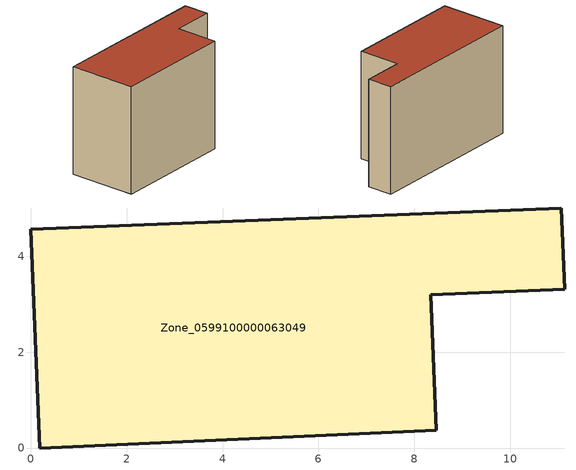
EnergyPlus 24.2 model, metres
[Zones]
Zone_0599100000063049
 floor ground (C_G): 0.19,0 0,4.57 11.07,5.01 11.14,3.31 8.34,3.2 8.46,0.37 z0
 wall outside (C_F): 11.14,3.31 11.07,5.01 0,4.57 0.19,0 8.46,0.37 8.34,3.2 11.14,3.31 z0:7.31
 roof outside (C_R): 8.46,0.37 8.34,3.2 11.14,3.31 11.07,5.01 0,4.57 0.19,0 z7.31
[BUILDING]
Pand.0599100000063049: North Axis=0; Terrain=City; Loads Convergence Tolerance Value=0.04; Temperature Convergence Tolerance Value=0.4; Solar Distribution=FullExterior; Maximum Number of Warmup Days=25; Minimum Number of Warmup Days=1
[Site:Location]
Rotterdam.The.Hague.AP_ZH_NLD Design_Conditions: Latitude=51.96; Longitude=4.45; Time Zone=1; Elevation=-4.5
[SITE:GROUNDTEMPERATURE:BUILDINGSURFACE]
18, 18, 18, 18, 18, 18, 18, 18, 18, 18, 18, 18
[MATERIAL] Thermal Absorptance=0.9; Solar Absorptance=0.7; Visible Absorptance=0.7
Name | Roughness | Thickness | Conductivity | Density | Specific Heat
G.TI.1946 | MediumSmooth | 0.15 | 1 | 540 | 1210
F.TI.1946 | Rough | 0.3 | 0.857143 | 1920 | 840
R.TI.1946 | MediumRough | 0.2 | 0.1 | 1500 | 1000
[CONSTRUCTION]
C_G: G.TI.1946
C_F: F.TI.1946
C_R: R.TI.1946
[ZONE]
Zone_0599100000063049: Type=1; Multiplier=1; Ceiling Height=Autocalculate; Volume=Autocalculate; Floor Area=autocalculate; Part of Total Floor Area=Yes
[ZONEINFILTRATION:DESIGNFLOWRATE]
Infil_Zone_0599100000063049: Zone or ZoneList or Space or SpaceList=Zone_0599100000063049; Schedule=AlwaysOn; Design Flow Rate Calculation Method=Flow/Area; Flow Rate per Floor Area=0.003; Constant Term Coefficient=1; Temperature Term Coefficient=0; Velocity Term Coefficient=0; Velocity Squared Term Coefficient=0
[HVACTEMPLATE:ZONE:IDEALLOADSAIRSYSTEM]
Zone_0599100000063049: Maximum Heating Supply Air Temperature=50; Minimum Cooling Supply Air Temperature=13; Maximum Heating Supply Air Humidity Ratio=0.0156; Minimum Cooling Supply Air Humidity Ratio=0.0077; Heating Limit=NoLimit; Cooling Limit=NoLimit; Dehumidification Control Type=ConstantSensibleHeatRatio; Cooling Sensible Heat Ratio=0.7; Dehumidification Setpoint=60; Humidification Control Type=None; Humidification Setpoint=30; Outdoor Air Method=None; Outdoor Air Flow Rate per Person=0.00944; Outdoor Air Flow Rate per Zone Floor Area=0; Outdoor Air Flow Rate per Zone=0; Demand Controlled Ventilation Type=None; Outdoor Air Economizer Type=NoEconomizer; Heat Recovery Type=None; Sensible Heat Recovery Effectiveness=0.7; Latent Heat Recovery Effectiveness=0.65
[ZONECONTROL:THERMOSTAT]
ThermostatControl_Zone_0599100000063049: Zone or ZoneList=Zone_0599100000063049; Control Type Schedule=DualSetpointControlType; Control 1=Thermostat_Zone_0599100000063049; Temperature Difference Between Cutout And Setpoint=0
[THERMOSTATSETPOINT:DUALSETPOINT]
Thermostat_Zone_0599100000063049: Heating Setpoint Temperature Schedule=HeatingSetpoint_Zone_0599100000063049; Cooling Setpoint Temperature Schedule=CoolingSetpoint_Zone_0599100000063049
[SCHEDULE:COMPACT]
HeatingSetpoint_Zone_0599100000063049: Through: 12/31, For: AllDays, Until: 24:00, 21
CoolingSetpoint_Zone_0599100000063049: Through: 12/31, For: AllDays, Until: 24:00, 24
DualSetpointControlType: Through: 12/31, For: AllDays, Until: 24:00, 4
AlwaysOn: Through: 12/31, For: AllDays, Until: 24:00, 1
